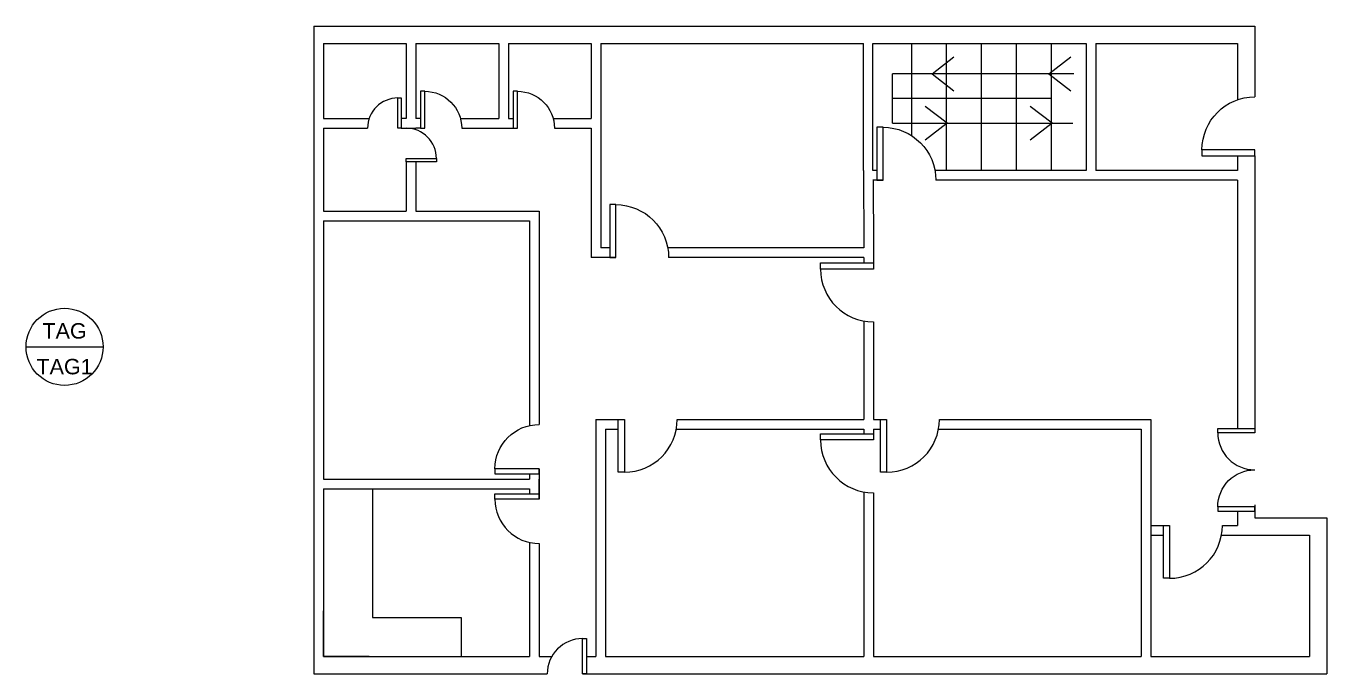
# Model space of a CAD drawing. Header units: inches. Extents: x -142 to 533, y -329 to 7.
import ezdxf
from ezdxf.enums import TextEntityAlignment as Align

# ---------------------------------------------------------------- set-up
doc = ezdxf.new("R2010")
doc.units = ezdxf.units.IN
doc.header["$MEASUREMENT"] = 0
doc.styles.get("Standard").update_dxf_attribs({"font": 'arial.ttf'})

# ---------------------------------------------------------------- blocks, each defined once
blk = doc.blocks.new('door')
blk.add_lwpolyline([(0, -3.18), (-27.39, -3.18), (-27.39, 0), (0, 0)], close=True)
blk.add_arc((0, -3.18), 27.39, 180, 270)

msp = doc.modelspace()

# ---------------------------------------------------------------- linework, layer by layer
for p, q in [((7.11, 7.23), (495.43, 7.23)), ((7.11, 7.23), (7.11, -328.77)), ((495.43, 7.23), (495.43, -29.52)), ((495.43, 7.23), (495.43, -29.52)), ((12.11, -1.77), (12.11, -40.77)), ((12.11, -1.77), (55.11, -1.77)), ((55.11, -1.77), (55.11, -40.77)), ((60.11, -1.77), (60.11, -40.77)), ((60.11, -1.77), (103.11, -1.77)), ((103.11, -1.77), (103.11, -40.77)), ((108.11, -1.77), (108.11, -40.77)), ((108.11, -1.77), (151.11, -1.77)), ((151.11, -1.77), (151.11, -40.77)), ((156.11, -1.77), (156.11, -107.78)), ((156.11, -1.77), (292.31, -1.77)), ((292.31, -67.67), (292.31, -1.77)), ((297.31, -67.67), (297.31, -1.77)), ((297.31, -1.77), (407.98, -1.77)), ((317.22, -1.77), (317.22, -49.53)), ((335.37, -1.77), (335.37, -67.67)), ((353.52, -1.77), (353.52, -67.67)), ((371.67, -1.77), (371.67, -67.67)), ((389.82, -1.77), (389.82, -67.67)), ((407.98, -1.77), (407.98, -67.67)), ((412.98, -1.77), (412.98, -67.67)), ((412.98, -1.77), (486.43, -1.77)), ((486.43, -1.77), (486.43, -31.04)), ((327.96, -17.57), (339.31, -8.82)), ((388.59, -17.57), (399.94, -8.82)), ((307.42, -43.22), (307.42, -17.57)), ((401.46, -17.57), (307.42, -17.57)), ((327.96, -17.57), (339.31, -26.31)), ((388.59, -17.57), (399.94, -26.31)), ((307.42, -30.22), (389.82, -30.22)), ((335.78, -43.22), (324.43, -34.48)), ((390.26, -43.22), (378.91, -34.48)), ((12.11, -40.77), (35.86, -40.77)), ((12.11, -45.77), (35.05, -45.77)), ((12.11, -45.77), (12.11, -88.77)), ((55.11, -40.77), (52.55, -40.77)), ((52.55, -45.77), (60.11, -45.77)), ((62.5, -40.77), (60.11, -40.77)), ((62.5, -45.77), (60.11, -45.77)), ((83.23, -40.77), (103.11, -40.77)), ((83.9, -45.77), (110.62, -45.77)), ((108.11, -40.77), (110.62, -40.77)), ((131.36, -40.77), (151.11, -40.77)), ((132.03, -45.77), (151.11, -45.77)), ((151.11, -45.77), (151.11, -112.78)), ((307.42, -43.22), (400.98, -43.22)), ((335.78, -43.22), (324.43, -51.97)), ((390.26, -43.22), (378.91, -51.97)), ((486.39, -60.1), (495.43, -60.1)), ((495.43, -60.1), (495.43, -67.67)), ((55.11, -63.28), (55.11, -88.77)), ((60.11, -63.28), (60.11, -88.77)), ((292.31, -67.67), (292.51, -107.78)), ((297.31, -67.65), (297.31, -67.67)), ((299.38, -67.67), (297.31, -67.67)), ((302.56, -72.67), (297.31, -72.67)), ((297.33, -72.67), (297.51, -107.78)), ((407.98, -67.67), (329.49, -67.67)), ((486.43, -72.67), (329.95, -72.67)), ((486.43, -67.67), (412.98, -67.67)), ((12.11, -88.77), (55.11, -88.77)), ((12.11, -93.77), (119.11, -93.77)), ((12.11, -93.77), (12.11, -227.77)), ((60.11, -88.77), (124.11, -88.77)), ((119.11, -93.77), (119.11, -199.94)), ((124.11, -88.77), (124.11, -199.39)), ((160.69, -107.78), (156.11, -107.78)), ((292.59, -107.78), (190.8, -107.78)), ((297.51, -107.78), (297.51, -115.63)), ((163.87, -112.78), (151.11, -112.78)), ((292.53, -112.78), (191.26, -112.78)), ((292.53, -112.78), (292.54, -115.63)), ((292.54, -115.63), (297.51, -115.63)), ((292.51, -145.74), (292.51, -146.2)), ((292.51, -146.2), (292.51, -196.77)), ((297.51, -146.2), (297.51, -196.77)), ((-142.21, -159.14), (-102.21, -159.14)), ((153.51, -196.77), (153.51, -319.77)), ((153.51, -196.77), (168.34, -196.77)), ((158.51, -201.77), (158.51, -319.77)), ((158.51, -201.77), (165.16, -201.77)), ((195.27, -201.77), (292.51, -201.77)), ((195.73, -196.77), (292.51, -196.77)), ((292.51, -201.77), (292.51, -204.24)), ((297.51, -196.77), (304.39, -196.77)), ((297.51, -201.77), (297.51, -207.42)), ((297.51, -201.77), (301.21, -201.77)), ((331.32, -201.77), (436.51, -201.77)), ((331.78, -196.77), (341.03, -196.77)), ((331.78, -196.77), (441.51, -196.77)), ((436.51, -201.77), (436.51, -319.77)), ((441.51, -196.77), (441.51, -319.77)), ((124.11, -222.4), (124.11, -238.12)), ((12.11, -227.77), (119.11, -227.77)), ((119.11, -225.07), (119.11, -227.77)), ((124.11, -237.8), (124.11, -227.74)), ((12.11, -232.77), (119.11, -232.77)), ((12.11, -232.77), (12.11, -319.77)), ((119.11, -232.77), (119.11, -235.44)), ((292.51, -234.35), (292.51, -319.77)), ((297.51, -234.81), (297.51, -319.77)), ((495.43, -241.08), (495.43, -247.77)), ((486.43, -244.26), (486.43, -251.77)), ((495.43, -247.77), (532.92, -247.77)), ((532.92, -247.77), (532.92, -328.77)), ((441.51, -251.77), (451.24, -251.77)), ((478.64, -251.77), (486.43, -251.77)), ((119.11, -260.58), (119.11, -319.77)), ((124.11, -261.13), (124.11, -319.77)), ((441.51, -256.77), (448.06, -256.77)), ((478.18, -256.77), (523.92, -256.77)), ((523.92, -256.77), (523.92, -319.77)), ((12.11, -319.77), (119.11, -319.77)), ((124.11, -319.77), (130.6, -319.77)), ((148.71, -319.77), (153.51, -319.77)), ((158.51, -319.77), (292.51, -319.77)), ((297.51, -319.77), (436.51, -319.77)), ((441.51, -319.77), (523.92, -319.77)), ((7.11, -328.77), (128.19, -328.77)), ((146.58, -328.77), (532.92, -328.77))]:
    msp.add_line(p, q)
for points in [[(486.43, -60.1), (486.43, -67.67)], [(486.43, -72.67), (486.43, -109.49), (486.43, -164.28), (486.43, -201.51)], [(495.43, -67.67), (495.43, -109.49), (495.43, -164.28), (495.43, -201.51)], [(37.64, -232.77), (37.64, -299.57), (83.57, -299.57), (83.57, -319.77)], [(12.11, -319.77), (12.11, -296.07)], [(35.84, -319.77), (12.11, -319.77)]]:
    msp.add_lwpolyline(points)
msp.add_circle((-122.21, -159.14), 20)

# ---------------------------------------------------------------- block references
for p, xscale, yscale, zscale, rotation in [((62.5, -45.77), -0.7, 0.7, 0.7, 90), ((110.62, -45.77), -0.7, 0.7, 0.7, 90), ((52.55, -45.77), 0.5725587373067796, 0.5725587373067796, 0.5725587373067796, 270), ((55.11, -63.28), 0.5725587373067796, 0.5725587373067796, 0.5725587373067796, 180), ((124.11, -225.07), -0.84, 0.84, 0.84, 180), ((495.43, -244.31), -0.7, 0.7, 0.7, 180), ((148.71, -328.77), 0.6695283709643379, 0.6695283709643379, 0.6695283709643379, 270)]:
    msp.add_blockref('door', p, dxfattribs=dict(xscale=xscale, yscale=yscale, zscale=zscale, rotation=rotation))
at = {"xscale": -1}
for p, rotation in [((495.43, -60.1), 180), ((299.38, -72.67), 90), ((160.69, -112.78), 90)]:
    msp.add_blockref('door', p, dxfattribs=dict(at, rotation=rotation))
for p in [(297.51, -115.63), (297.51, -204.24)]:
    msp.add_blockref('door', p)
at = {"rotation": 90.00000000000001}
for p in [(165.16, -196.77), (301.21, -196.77), (448.06, -251.77)]:
    msp.add_blockref('door', p, dxfattribs=at)
for p, xscale, yscale, zscale in [((495.43, -201.51), 0.7, 0.7, 0.7), ((124.11, -235.44), 0.84, 0.84, 0.84)]:
    msp.add_blockref('door', p, dxfattribs=dict(xscale=xscale, yscale=yscale, zscale=zscale))

# ---------------------------------------------------------------- texts
for tag, text, p in [('TAG', 'John', (-122.21, -150.85)), ('TAG1', '01', (-122.21, -169.38))]:
    msp.add_attdef(tag, text=text, height=8).set_placement(p, align=Align.MIDDLE_CENTER)

doc.saveas('drawing.dxf')
